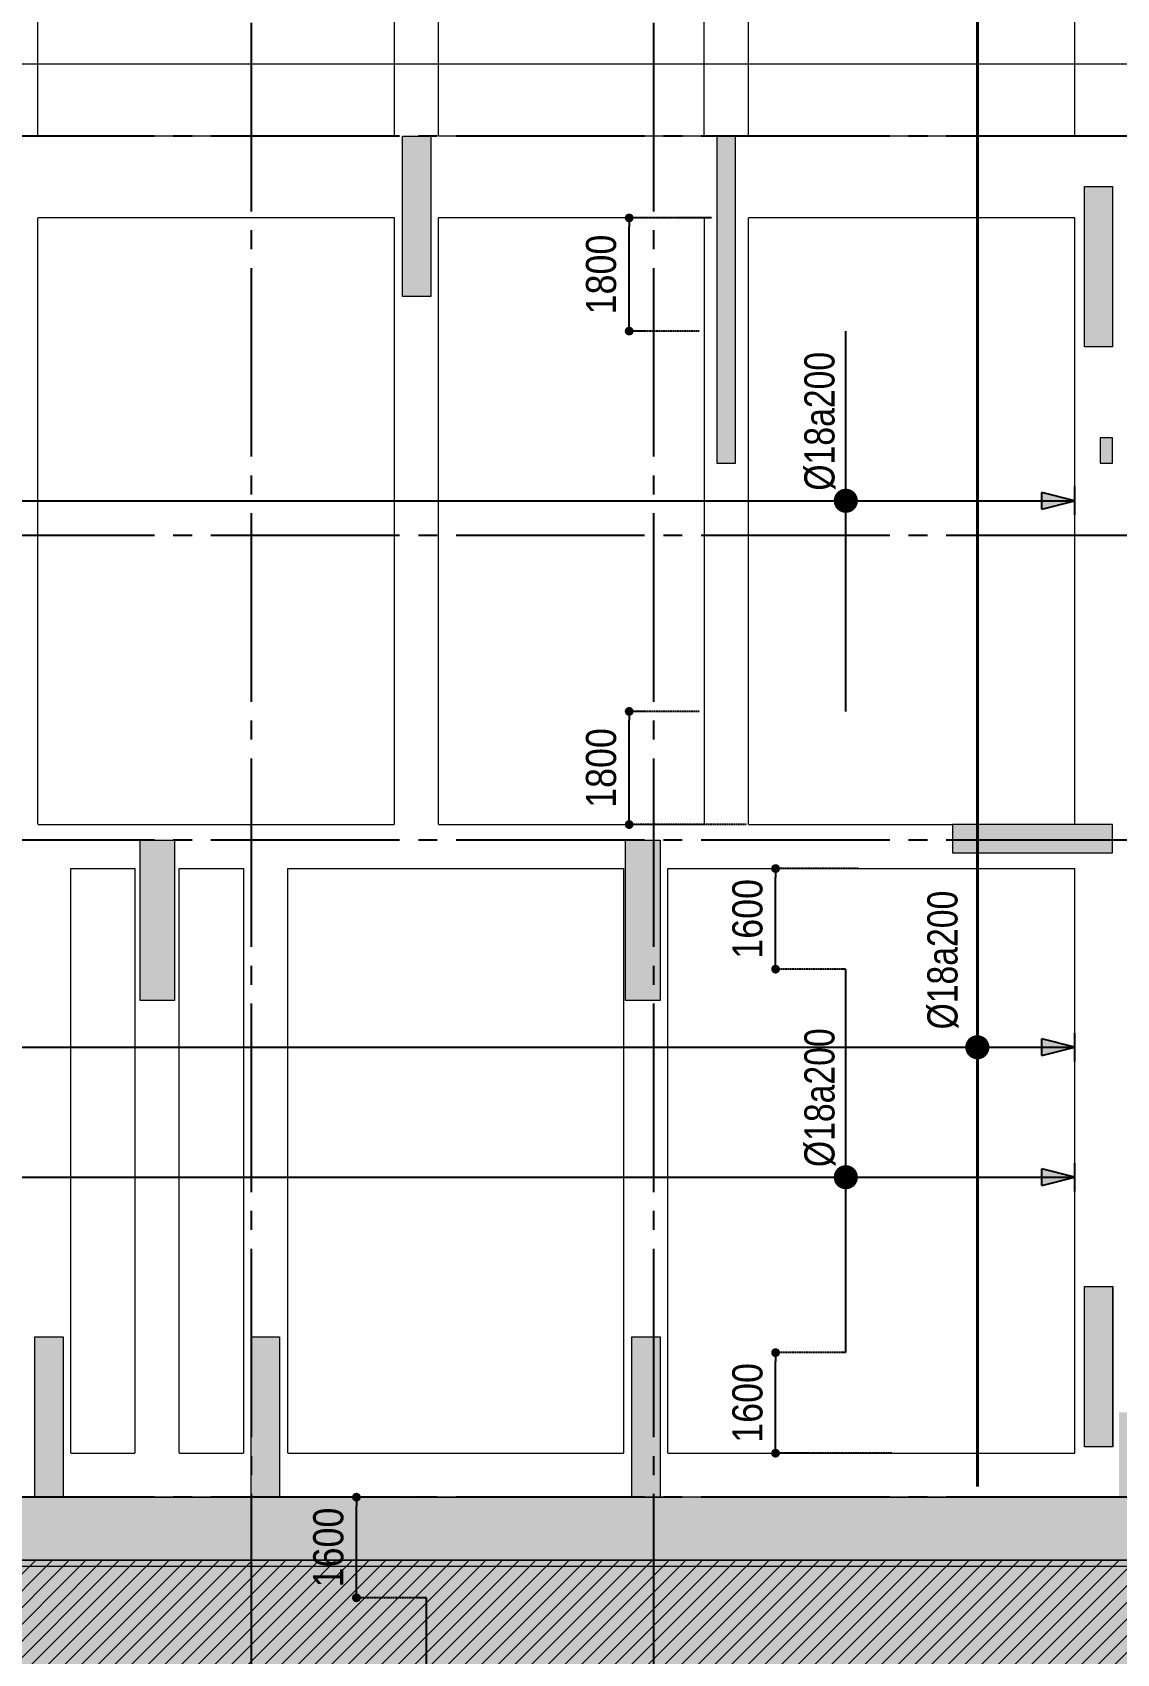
# Model space of a CAD drawing. Header units: millimetres. Extents: x -3819597 to -2591384, y 582389 to 820195.
# Drawn here: x -2731844 to -2714594, y 738094 to 763882 of the extents above; entities that cross this region are included whole.
import ezdxf
from ezdxf.enums import TextEntityAlignment as Align

# ---------------------------------------------------------------- set-up
doc = ezdxf.new("R2010")
doc.units = ezdxf.units.MM
doc.header["$MEASUREMENT"] = 0
for name, pattern in [('CENTER', [2, 1.25, -0.25, 0.25, -0.25]), ('CHG_XX_Damsan_Ham 2$0$CHG_XX_Damsan_Ham 2$0$HIDDEN', [0.375, 0.25, -0.125]), ('CHG_XX_Luoi truc$0$MB_Luoi truc$0$Center101', [13, 10, -1, 1, -1]), ('DOT2', [0.125, 0, -0.125]), ('HIDDEN', [0.375, 0.25, -0.125])]:
    doc.linetypes.add(name, pattern=pattern)
doc.layers.get('0').update_dxf_attribs({"lineweight": 9})
doc.layers.get('Defpoints').update_dxf_attribs({"color": 10, "lineweight": 0})
for name, color, linetype in [('02HN. TEXT B', 1, 'Continuous'), ('08HN. SSS X', 6, 'Continuous'), ('12HN. GRID', 1, 'CENTER'), ("CHG_XX_Damsan_Ham 2$0$CHG_XX_Damsan_Ham 2$0$'S_General_Hatch_8", 8, 'Continuous'), ('CHG_XX_Luoi truc$0$Grid', 34, 'Continuous'), ('CHG_XX_Luoi truc$0$Grid Line', 8, 'CHG_XX_Luoi truc$0$MB_Luoi truc$0$Center101'), ('dim', 51, 'Continuous')]:
    doc.layers.add(name, color=color, linetype=linetype)
doc.layers.add('CHG_XX_Cot_Ham 2$0$NS-Column-H2', color=90, linetype='Continuous', lineweight=13, plot=False)
for name, color, linetype, lineweight in [('CHG_XX_Cot_Ham 2$0$NS-Pier-H2', 150, 'Continuous', 13), ('CHG_XX_Cot_Ham 2$0$NS-Pier-H2 @ 1', 150, 'Continuous', 13), ('CHG_XX_Cot_Ham 2$0$NS-Pier-H2 @ 150', 150, 'Continuous', 13), ("CHG_XX_Damsan_Ham 2$0$CHG_XX_Damsan_Ham 2$0$'S_General_Hidden_1 Thin", 1, 'CHG_XX_Damsan_Ham 2$0$CHG_XX_Damsan_Ham 2$0$HIDDEN', 18), ('CHG_XX_Damsan_Ham 2$0$CHG_XX_Damsan_Ham 2$0$DBAO', 3, 'Continuous', 13), ('CHG_XX_Damsan_Ham 2$0$CHG_XX_Damsan_Ham 2$0$HATCH', 154, 'Continuous', 9), ('CHG_XX_Damsan_Ham 2$0$CHG_XX_Damsan_Ham 2$0$mach ngung thi cong', 6, 'Continuous', 13), ('CHG_XX_Damsan_Ham 2$0$HATCH', 57, 'Continuous', 9), ('CHG_XX_Damsan_Ham 2$0$mach ngung thi cong', 6, 'Continuous', 13), ('thep chay suot', 5, 'HIDDEN', 40)]:
    doc.layers.add(name, color=color, linetype=linetype, lineweight=lineweight)
doc.styles.add('[HN042014]STYLE', font='arial.ttf', dxfattribs={"width": 0.8})
doc.styles.add('CHG_XX_Luoi truc$0$MB_Luoi truc$0$Grid A-F$0$VNI-HelveCB', font='VHELVCB_0.TTF')
doc.styles.add('MB_Luoi truc$0$Arial_C', font='arial.ttf', dxfattribs={"width": 0.85})
doc.dimstyles.new('200', dxfattribs={"dimscale": 200, "dimtxt": 2.4, "dimasz": 0.7, "dimexe": 0.0003, "dimexo": 0, "dimgap": 1, "dimtad": 1, "dimdec": 0, "dimzin": 12, "dimdsep": 46, "dimtxsty": 'MB_Luoi truc$0$Arial_C', "dimblk": 'MB_Luoi truc$0$_Dot', "dimcen": 0.5, "dimclrd": 256, "dimclre": 8, "dimclrt": 1, "dimadec": 0, "dimazin": 0, "dimtfac": 1, "dimtdec": 0, "dimtix": 1, "dimtmove": 2, "dimatfit": 3, "dimldrblk": 'MB_Luoi truc$0$HTT Arrow 30', "dimfxl": 1, "dimtolj": 1, "dimtzin": 0, "dimlwe": -1, "dimarcsym": 0})

# ---------------------------------------------------------------- blocks, each defined once
blk = doc.blocks.new('*U687')
at = {"layer": '12HN. GRID', "linetype": 'Continuous'}
h = blk.add_hatch(color=256, dxfattribs=at)
h.dxf.hatch_style = 1
h.paths.add_polyline_path([(0, -517.5), (44, -341.5), (-44, -341.5)])
for p, q in [((0, 8989.8), (0, -517.5)), ((-44, -341.5), (44, -341.5)), ((-44, -341.5), (0, -517.5)), ((0, -517.5), (44, -341.5)), ((-75, -517.5), (75, -517.5))]:
    blk.add_line(p, q, dxfattribs=at)
at = {"layer": '12HN. GRID', "linetype": 'Continuous', "const_width": 64, "flags": 128}
blk.add_lwpolyline([(-32, 0, 1), (32, 0, 1)], format="xyb", close=True, dxfattribs=at)
at = {"layer": 'thep chay suot', "linetype": 'HIDDEN', "ltscale": 10}
blk.add_line((-2328.1, 0), (8521.7, 0), dxfattribs=at)
at = {"layer": 'thep chay suot', "linetype": 'ByBlock', "ltscale": 0.001}
blk.add_line((-2328.1, 0), (-2328.1, 0), dxfattribs=at)
at = {"layer": '02HN. TEXT B', "linetype": 'ByBlock', "style": '[HN042014]STYLE', "width": 0.8, "flags": 8}
blk.add_attdef('1', text='', height=160, dxfattribs=at).set_placement((94.5, 185.3), align=Align.MIDDLE_LEFT)
blk.add_attdef('0', text='', height=160, dxfattribs=at).set_placement((-351.3, 10.6), align=Align.MIDDLE_CENTER)
at = {"layer": 'Defpoints', "color": 9, "linetype": 'ByBlock', "style": '[HN042014]STYLE', "width": 0.8, "flags": 9}
for tag, p in [('2', (-13477.3, 2775.1)), ('3', (-13477.3, 2370.3)), ('4', (-13477.3, 1965.6)), ('5', (-13477.3, 1575.1))]:
    blk.add_attdef(tag, text='', height=250, dxfattribs=at).set_placement(p, align=Align.MIDDLE_CENTER)
blk = doc.blocks.new('*U199')
at = {"layer": '12HN. GRID', "linetype": 'Continuous'}
h = blk.add_hatch(color=256, dxfattribs=at)
h.dxf.hatch_style = 1
h.paths.add_polyline_path([(-44, 8125.5), (44, 8125.5), (0, 8301.5)])
h = blk.add_hatch(color=256, dxfattribs=at)
h.dxf.hatch_style = 1
h.paths.add_polyline_path([(0, -1215.2), (44, -1039.2), (-44, -1039.2)])
at = {"layer": '08HN. SSS X', "linetype": 'ByBlock', "ltscale": 10}
for p, q in [((-930, 0), (1103.3, 0)), ((-930, 0), (-930, 0)), ((1103.3, 0), (1103.3, 0))]:
    blk.add_line(p, q, dxfattribs=at)
at = {"layer": '12HN. GRID', "linetype": 'Continuous'}
for p, q in [((-75, 8301.5), (75, 8301.5)), ((-44, 8125.5), (0, 8301.5)), ((0, 8301.5), (0, -1215.2)), ((0, 8301.5), (44, 8125.5)), ((-44, 8125.5), (44, 8125.5)), ((-44, -1039.2), (44, -1039.2)), ((-44, -1039.2), (0, -1215.2)), ((0, -1215.2), (44, -1039.2)), ((-75, -1215.2), (75, -1215.2))]:
    blk.add_line(p, q, dxfattribs=at)
at = {"layer": '12HN. GRID', "linetype": 'Continuous', "const_width": 64, "flags": 128}
blk.add_lwpolyline([(-32, 0, 1), (32, 0, 1)], format="xyb", close=True, dxfattribs=at)
at = {"layer": '02HN. TEXT B', "linetype": 'ByBlock', "style": '[HN042014]STYLE', "width": 0.8, "flags": 8}
blk.add_attdef('1', text='', height=160, dxfattribs=at).set_placement((53.8, 140), align=Align.MIDDLE_LEFT)
blk.add_attdef('0', text='', height=160, dxfattribs=at).set_placement((1102.5, 160), align=Align.MIDDLE_CENTER)
at = {"layer": 'Defpoints', "color": 9, "linetype": 'ByBlock', "style": '[HN042014]STYLE', "width": 0.8, "flags": 9}
for tag, p in [('2', (1889.8, 2422.8)), ('3', (1889.8, 2018)), ('4', (1889.8, 1613.3)), ('5', (1889.8, 1222.8))]:
    blk.add_attdef(tag, text='', height=250, dxfattribs=at).set_placement(p, align=Align.MIDDLE_CENTER)
blk = doc.blocks.new('MB_Luoi truc$0$_Dot')
at = {"color": 0, "linetype": 'ByBlock', "lineweight": -2}
blk.add_line((-0.5, 0), (-1, 0), dxfattribs=at)
at = {"color": 0, "linetype": 'ByBlock', "const_width": 0.5}
blk.add_lwpolyline([(-0.25, 0, 1), (0.25, 0, 1)], format="xyb", close=True, dxfattribs=at)
blk = doc.blocks.new('*D197')
at = {"layer": 'Defpoints', "color": 0, "transparency": 16777216}
for p in [(-2720020, 742881), (-2718902, 742881), (-2718157, 741281)]:
    blk.add_point(p, dxfattribs=at)
at = {"layer": 'dim', "color": 8, "linetype": 'DOT2', "transparency": 16777216}
for p, q in [((-2718902, 742881), (-2720020, 742881)), ((-2718157, 741281), (-2720020, 741281))]:
    blk.add_line(p, q, dxfattribs=at)
at = {"layer": 'dim', "lineweight": -2, "transparency": 16777216}
blk.add_line((-2720020, 741421), (-2720020, 742741), dxfattribs=at)
at = {"layer": 'dim', "lineweight": -2, "transparency": 16777216, "xscale": 140, "yscale": 140, "zscale": 140}
for p, rotation in [((-2720020, 742881), 90), ((-2720020, 741281), 270)]:
    blk.add_blockref('MB_Luoi truc$0$_Dot', p, dxfattribs=dict(at, rotation=rotation))
at = {"layer": 'dim', "color": 1, "transparency": 16777216, "insert": (-2720465, 742081), "char_height": 480, "attachment_point": 5, "rotation": 90, "style": 'MB_Luoi truc$0$Arial_C'}
blk.add_mtext('\\A1;1600', dxfattribs=at)
blk = doc.blocks.new('MB_Luoi truc$0$HTT Arrow 30')
blk.add_hatch(color=256).paths.add_polyline_path([(-2.5, 0.375), (-2.5, -0.375), (0, 0)])
at = {"color": 0, "linetype": 'ByBlock', "lineweight": -2}
for p, q in [((0, 0), (-2.5, 0.375)), ((-2.5, -0.375), (-2.5, 0.375)), ((0, 0), (-2.5, -0.375))]:
    blk.add_line(p, q, dxfattribs=at)
blk = doc.blocks.new('*D198')
at = {"layer": 'Defpoints', "color": 0, "transparency": 16777216}
for p in [(-2720020, 750581), (-2718703, 750581), (-2718902, 748981)]:
    blk.add_point(p, dxfattribs=at)
at = {"layer": 'dim', "color": 8, "linetype": 'DOT2', "transparency": 16777216}
for p, q in [((-2718703, 750581), (-2720020, 750581)), ((-2718902, 748981), (-2720020, 748981))]:
    blk.add_line(p, q, dxfattribs=at)
at = {"layer": 'dim', "lineweight": -2, "transparency": 16777216}
blk.add_line((-2720020, 749121), (-2720020, 750441), dxfattribs=at)
at = {"layer": 'dim', "lineweight": -2, "transparency": 16777216, "xscale": 140, "yscale": 140, "zscale": 140}
for p, rotation in [((-2720020, 750581), 90), ((-2720020, 748981), 270)]:
    blk.add_blockref('MB_Luoi truc$0$_Dot', p, dxfattribs=dict(at, rotation=rotation))
at = {"layer": 'dim', "color": 1, "transparency": 16777216, "insert": (-2720465, 749781), "char_height": 480, "attachment_point": 5, "rotation": 90, "style": 'MB_Luoi truc$0$Arial_C'}
blk.add_mtext('\\A1;1600', dxfattribs=at)
blk = doc.blocks.new('*U202')
at = {"layer": '12HN. GRID', "linetype": 'Continuous'}
h = blk.add_hatch(color=256, dxfattribs=at)
h.dxf.hatch_style = 1
h.paths.add_polyline_path([(-44, 11375.5), (44, 11375.5), (0, 11551.5)])
h = blk.add_hatch(color=256, dxfattribs=at)
h.dxf.hatch_style = 1
h.paths.add_polyline_path([(0, -1215.2), (44, -1039.2), (-44, -1039.2)])
at = {"layer": '08HN. SSS X', "linetype": 'ByBlock', "ltscale": 10}
for p, q in [((-1116.8, 0), (899.9, 0)), ((-1116.8, 0), (-1116.8, 0)), ((899.9, 0), (899.9, 0))]:
    blk.add_line(p, q, dxfattribs=at)
at = {"layer": '12HN. GRID', "linetype": 'Continuous'}
for p, q in [((-75, 11551.5), (75, 11551.5)), ((-44, 11375.5), (0, 11551.5)), ((0, 11551.5), (0, -1215.2)), ((0, 11551.5), (44, 11375.5)), ((-44, 11375.5), (44, 11375.5)), ((-44, -1039.2), (44, -1039.2)), ((-44, -1039.2), (0, -1215.2)), ((0, -1215.2), (44, -1039.2)), ((-75, -1215.2), (75, -1215.2))]:
    blk.add_line(p, q, dxfattribs=at)
at = {"layer": '12HN. GRID', "linetype": 'Continuous', "const_width": 64, "flags": 128}
blk.add_lwpolyline([(-32, 0, 1), (32, 0, 1)], format="xyb", close=True, dxfattribs=at)
at = {"layer": '02HN. TEXT B', "linetype": 'ByBlock', "style": '[HN042014]STYLE', "width": 0.8, "flags": 8}
blk.add_attdef('1', text='', height=160, dxfattribs=at).set_placement((53.8, 140), align=Align.MIDDLE_LEFT)
blk.add_attdef('0', text='', height=160, dxfattribs=at).set_placement((1102.5, 160), align=Align.MIDDLE_CENTER)
at = {"layer": 'Defpoints', "color": 9, "linetype": 'ByBlock', "style": '[HN042014]STYLE', "width": 0.8, "flags": 9}
for tag, p in [('2', (1889.8, 2422.8)), ('3', (1889.8, 2018)), ('4', (1889.8, 1613.3)), ('5', (1889.8, 1222.8))]:
    blk.add_attdef(tag, text='', height=250, dxfattribs=at).set_placement(p, align=Align.MIDDLE_CENTER)
blk = doc.blocks.new('*D200')
at = {"layer": 'Defpoints', "color": 0, "transparency": 16777216}
for p in [(-2722349, 753081), (-2721231, 753081), (-2720485, 751281)]:
    blk.add_point(p, dxfattribs=at)
at = {"layer": 'dim', "color": 8, "linetype": 'DOT2', "transparency": 16777216}
for p, q in [((-2721231, 753081), (-2722349, 753081)), ((-2720485, 751281), (-2722349, 751281))]:
    blk.add_line(p, q, dxfattribs=at)
at = {"layer": 'dim', "lineweight": -2, "transparency": 16777216}
blk.add_line((-2722349, 751421), (-2722349, 752941), dxfattribs=at)
at = {"layer": 'dim', "lineweight": -2, "transparency": 16777216, "xscale": 140, "yscale": 140, "zscale": 140}
for p, rotation in [((-2722349, 753081), 90), ((-2722349, 751281), 270)]:
    blk.add_blockref('MB_Luoi truc$0$_Dot', p, dxfattribs=dict(at, rotation=rotation))
at = {"layer": 'dim', "color": 1, "transparency": 16777216, "insert": (-2722794, 752181), "char_height": 480, "attachment_point": 5, "rotation": 90, "style": 'MB_Luoi truc$0$Arial_C'}
blk.add_mtext('\\A1;1800', dxfattribs=at)
blk = doc.blocks.new('*D201')
at = {"layer": 'Defpoints', "color": 0, "transparency": 16777216}
for p in [(-2722349, 760931), (-2721031, 760931), (-2721231, 759131)]:
    blk.add_point(p, dxfattribs=at)
at = {"layer": 'dim', "color": 8, "linetype": 'DOT2', "transparency": 16777216}
for p, q in [((-2721031, 760931), (-2722349, 760931)), ((-2721231, 759131), (-2722349, 759131))]:
    blk.add_line(p, q, dxfattribs=at)
at = {"layer": 'dim', "lineweight": -2, "transparency": 16777216}
blk.add_line((-2722349, 759271), (-2722349, 760791), dxfattribs=at)
at = {"layer": 'dim', "lineweight": -2, "transparency": 16777216, "xscale": 140, "yscale": 140, "zscale": 140}
for p, rotation in [((-2722349, 760931), 90), ((-2722349, 759131), 270)]:
    blk.add_blockref('MB_Luoi truc$0$_Dot', p, dxfattribs=dict(at, rotation=rotation))
at = {"layer": 'dim', "color": 1, "transparency": 16777216, "insert": (-2722794, 760031), "char_height": 480, "attachment_point": 5, "rotation": 90, "style": 'MB_Luoi truc$0$Arial_C'}
blk.add_mtext('\\A1;1800', dxfattribs=at)
blk = doc.blocks.new('*U745')
at = {"layer": '08HN. SSS X', "linetype": 'ByBlock', "ltscale": 10}
for p in [(-411.8, 0), (3204.9, 0)]:
    blk.add_line(p, (3204.9, 0), dxfattribs=at)
at = {"layer": '02HN. TEXT B', "linetype": 'ByBlock', "style": '[HN042014]STYLE', "width": 0.8, "flags": 8}
blk.add_attdef('1', text='', height=160, dxfattribs=at).set_placement((53.8, 140), align=Align.MIDDLE_LEFT)
blk.add_attdef('0', text='', height=160, dxfattribs=at).set_placement((1102.5, 160), align=Align.MIDDLE_CENTER)
at = {"layer": 'Defpoints', "color": 9, "linetype": 'ByBlock', "style": '[HN042014]STYLE', "width": 0.8, "flags": 9}
for tag, p in [('2', (2066.4, 2422.8)), ('3', (2066.4, 2018)), ('4', (2066.4, 1613.3)), ('5', (2066.4, 1222.8))]:
    blk.add_attdef(tag, text='', height=250, dxfattribs=at).set_placement(p, align=Align.MIDDLE_CENTER)
blk = doc.blocks.new('*D744')
at = {"layer": 'Defpoints', "color": 0, "transparency": 16777216}
for p in [(-2726689, 740581), (-2725575, 740581), (-2725575, 738981)]:
    blk.add_point(p, dxfattribs=at)
at = {"layer": 'dim', "color": 8, "linetype": 'DOT2', "transparency": 16777216}
for p, q in [((-2725575, 740581), (-2726689, 740581)), ((-2725575, 738981), (-2726689, 738981))]:
    blk.add_line(p, q, dxfattribs=at)
at = {"layer": 'dim', "lineweight": -2, "transparency": 16777216}
blk.add_line((-2726689, 739121), (-2726689, 740441), dxfattribs=at)
at = {"layer": 'dim', "lineweight": -2, "transparency": 16777216, "xscale": 140, "yscale": 140, "zscale": 140}
for p, rotation in [((-2726689, 740581), 90), ((-2726689, 738981), 270)]:
    blk.add_blockref('MB_Luoi truc$0$_Dot', p, dxfattribs=dict(at, rotation=rotation))
at = {"layer": 'dim', "color": 1, "transparency": 16777216, "insert": (-2727134, 739781), "char_height": 480, "attachment_point": 5, "rotation": 90, "style": 'MB_Luoi truc$0$Arial_C'}
blk.add_mtext('\\A1;1600', dxfattribs=at)
blk = doc.blocks.new('*U1035')
at = {"layer": 'CHG_XX_Cot_Ham 2$0$NS-Pier-H2 @ 1'}
h = blk.add_hatch(color=256, dxfattribs=at)
h.dxf.hatch_style = 1
h.paths.add_polyline_path([(450, 0), (0, 0), (0, -2550), (450, -2550)])
at = {"layer": 'CHG_XX_Cot_Ham 2$0$NS-Pier-H2 @ 150'}
h = blk.add_hatch(color=256, dxfattribs=at)
h.dxf.hatch_style = 1
h.paths.add_polyline_path([(450, 0), (0, 0), (0, -2550), (450, -2550)])
blk = doc.blocks.new('CHG_XX_Cot_Ham 2$0$Block A_C450x2250')
at = {"layer": 'CHG_XX_Cot_Ham 2$0$NS-Pier-H2'}
blk.add_lwpolyline([(450, -2550), (0, -2550), (0, 0), (450, 0)], close=True, dxfattribs=at)
blk.add_blockref('*U1035', (0, 0), dxfattribs=at)
blk = doc.blocks.new('*U1038')
at = {"layer": 'CHG_XX_Cot_Ham 2$0$NS-Pier-H2 @ 1'}
h = blk.add_hatch(color=256, dxfattribs=at)
h.dxf.hatch_style = 1
h.paths.add_polyline_path([(550, 0), (0, 0), (0, -2550), (550, -2550)])
at = {"layer": 'CHG_XX_Cot_Ham 2$0$NS-Pier-H2 @ 150'}
h = blk.add_hatch(color=256, dxfattribs=at)
h.dxf.hatch_style = 1
h.paths.add_polyline_path([(550, 0), (0, 0), (0, -2550), (550, -2550)])
blk = doc.blocks.new('CHG_XX_Cot_Ham 2$0$550x2550')
at = {"layer": 'CHG_XX_Cot_Ham 2$0$NS-Pier-H2'}
blk.add_lwpolyline([(550, -2550), (0, -2550), (0, 0), (550, 0)], close=True, dxfattribs=at)
blk.add_blockref('*U1038', (0, 0), dxfattribs=at)
blk = doc.blocks.new('*U1029')
at = {"layer": 'CHG_XX_Luoi truc$0$Grid Line'}
blk.add_line((0, 0), (0, 608), dxfattribs=at)
at = {"layer": 'CHG_XX_Luoi truc$0$Grid', "lineweight": -2, "style": 'CHG_XX_Luoi truc$0$MB_Luoi truc$0$Grid A-F$0$VNI-HelveCB'}
for tag, p in [('GRIDSUB', (0, 617)), ('GRID', (0, -9))]:
    blk.add_attdef(tag, text='', height=5, dxfattribs=at).set_placement(p, align=Align.MIDDLE)
blk = doc.blocks.new('*U1031')
at = {"layer": 'CHG_XX_Luoi truc$0$Grid Line'}
blk.add_line((0, 0), (0, 438), dxfattribs=at)
at = {"layer": 'CHG_XX_Luoi truc$0$Grid', "lineweight": -2, "style": 'CHG_XX_Luoi truc$0$MB_Luoi truc$0$Grid A-F$0$VNI-HelveCB'}
for tag, p in [('GRIDSUB', (0, 447)), ('GRID', (0, -9))]:
    blk.add_attdef(tag, text='', height=5, dxfattribs=at).set_placement(p, align=Align.MIDDLE)
blk = doc.blocks.new('CHG_XX_Luoi truc')
at = {"layer": 'CHG_XX_Luoi truc$0$Grid', "xscale": 300, "yscale": 300, "zscale": 300}
for p in [(38150, -12747), (44550, -12747)]:
    blk.add_blockref('*U1029', p, dxfattribs=at)
at = {"layer": 'CHG_XX_Luoi truc$0$Grid', "xscale": 300.0000000000013, "yscale": 300.0000000000013, "zscale": 300.0000000000013, "rotation": 90}
for p in [(110703, 152250), (110703, 145900), (110703, 141050), (110703, 130600)]:
    blk.add_blockref('*U1031', p, dxfattribs=at)
blk = doc.blocks.new('CHG_XX_Cot_Ham 2')
at = {"layer": 'CHG_XX_Cot_Ham 2$0$NS-Column-H2'}
h = blk.add_hatch(color=256, dxfattribs=at)
h.dxf.hatch_style = 1
h.paths.add_polyline_path([(51650, 147050), (51850, 147050), (51850, 147450), (51650, 147450)])
at = {"layer": 'CHG_XX_Cot_Ham 2$0$NS-Pier-H2'}
h = blk.add_hatch(color=256, dxfattribs=at)
h.dxf.hatch_style = 1
h.paths.add_polyline_path([(99639.2, 163400), (-10900, 163400), (-10900, 85450), (-300, 85450), (-300, 84050), (32350, 84050), (32350, -9000), (103575.5, -9000), (106050, -6022), (106050, 158254.3)])
h.paths.add_polyline_path([(99533.7, 163100), (105750, 158110.4), (105750, 90450), (105650, 90450), (105750, 90450), (105750, 13850), (105750, 13722.3), (105750, -5913.6), (103434.7, -8700), (93599.8, -8700), (93299.8, -8700), (32650, -8700), (32650, 84350), (0, 84350), (0, 85750), (-10600, 85750), (-10600, 163100), (93600, 163100)], flags=16)
h = blk.add_hatch(color=256, dxfattribs=at)
h.dxf.hatch_style = 1
h.paths.add_polyline_path([(45850, 152250), (45550, 152250), (45550, 147050), (45850, 147050)])
at = {"layer": 'CHG_XX_Cot_Ham 2$0$NS-Column-H2'}
blk.add_lwpolyline([(51650, 147050), (51850, 147050), (51850, 147450), (51650, 147450)], close=True, dxfattribs=at)
at = {"layer": 'CHG_XX_Cot_Ham 2$0$NS-Pier-H2'}
blk.add_lwpolyline([(45850, 152250), (45550, 152250), (45550, 147050), (45850, 147050)], close=True, dxfattribs=at)
for name, p in [('CHG_XX_Luoi truc', (0, 0)), ('CHG_XX_Cot_Ham 2$0$Block A_C450x2250', (40550, 152250)), ('CHG_XX_Cot_Ham 2$0$Block A_C450x2250', (51400, 151450)), ('CHG_XX_Cot_Ham 2$0$Block A_C450x2250', (51400, 133950)), ('CHG_XX_Cot_Ham 2$0$Block A_C450x2250', (51401.5, 133950)), ('CHG_XX_Cot_Ham 2$0$Block A_C450x2250', (34700, 133150)), ('CHG_XX_Cot_Ham 2$0$Block A_C450x2250', (34701.5, 133150)), ('CHG_XX_Cot_Ham 2$0$Block A_C450x2250', (38141.5, 133150)), ('CHG_XX_Cot_Ham 2$0$Block A_C450x2250', (44200, 133150)), ('CHG_XX_Cot_Ham 2$0$Block A_C450x2250', (44201.5, 133150))]:
    blk.add_blockref(name, p, dxfattribs=at)
at = {"layer": 'CHG_XX_Cot_Ham 2$0$NS-Pier-H2', "xscale": -1, "rotation": 90}
blk.add_blockref('CHG_XX_Cot_Ham 2$0$Block A_C450x2250', (49299.8, 141300), dxfattribs=at)
at = {"layer": 'Defpoints'}
for p in [(36375, 141050), (44100, 141050)]:
    blk.add_blockref('CHG_XX_Cot_Ham 2$0$550x2550', p, dxfattribs=at)
blk = doc.blocks.new('CHG_XX_Damsan_Ham 2', base_point=(3089256, -609981))
at = {"layer": "CHG_XX_Damsan_Ham 2$0$CHG_XX_Damsan_Ham 2$0$'S_General_Hatch_8"}
h = blk.add_hatch(dxfattribs=at)
h.set_pattern_fill('CROSS', color=256, scale=2000)
edge = h.paths.add_edge_path()
edge.add_line((76750, 42625), (76750, 65250))
edge.add_line((76750, 65250), (76750, 65850))
edge.add_line((76750, 65850), (77900, 65850))
edge.add_line((77900, 65850), (77900, 89350))
edge.add_line((77900, 89350), (76850, 89350))
edge.add_line((76850, 89350), (76850, 90650))
edge.add_line((76850, 90650), (76852, 131950))
edge.add_line((76852, 131950), (51950, 131950))
edge.add_line((51950, 131950), (51950, 130600))
edge.add_line((51950, 130600), (22700, 130600))
edge.add_line((22700, 130600), (22700, 84050))
edge.add_line((22700, 84050), (32350, 84050))
edge.add_line((32350, 84050), (32350, 22700))
edge.add_line((32350, 22700), (76500, 22700))
edge.add_line((76500, 22700), (76500, 23518))
edge.add_line((76500, 23518), (76750, 23518))
edge.add_line((76750, 23518), (76750, 42625))
edge.add_line((76750, 42625), (76750, 43198))
at = {"layer": 'CHG_XX_Damsan_Ham 2$0$CHG_XX_Damsan_Ham 2$0$HATCH'}
h = blk.add_hatch(dxfattribs=at)
h.set_pattern_fill('ANSI31', color=256, scale=1500)
h.set_pattern_definition([(45, (-2702289.21, 609981.01), (-132.582521, 132.582521), [])])
h.paths.add_polyline_path([(32350, 25700), (73852, 25700), (73852, 127600), (25700, 127600), (25700, 84350), (23700, 84350), (23700, 129600), (75851, 129600), (75851, 23700), (32350, 23700)])
at = {"layer": "CHG_XX_Damsan_Ham 2$0$CHG_XX_Damsan_Ham 2$0$'S_General_Hidden_1 Thin", "ltscale": 10}
for p, q in [((34748, 152250), (34748, 163100)), ((40425, 152250), (40425, 163100)), ((41125, 152250), (41125, 163100)), ((45350, 152250), (45350, 163100)), ((46050, 163100), (46050, 152250)), ((51250, 152250), (51250, 163100)), ((40421, 152250), (34748, 152250)), ((40421, 152250), (34748, 152250)), ((45350, 152250), (41125, 152250)), ((45425, 152250), (45425, 152250)), ((51250, 152250), (46050, 152250)), ((46125, 152250), (46125, 152250)), ((51250, 152250), (46125, 152250)), ((34748, 141300), (34748, 150950)), ((40421, 150950), (34748, 150950)), ((40425, 141300), (40425, 150950)), ((41125, 141300), (41125, 150950)), ((45350, 150950), (41125, 150950)), ((45350, 150950), (45350, 141300)), ((46050, 150950), (46050, 141300)), ((51250, 150950), (46050, 150950)), ((51250, 141300), (51250, 150950)), ((34748, 141300), (40425, 141300)), ((41125, 141300), (45350, 141300)), ((46050, 141300), (49300, 141300)), ((35275, 140600), (36300, 140600)), ((35275, 131300), (35275, 140600)), ((36300, 131300), (36300, 140600)), ((37000, 140600), (38025, 140600)), ((37000, 131300), (37000, 140600)), ((38025, 131300), (38025, 140600)), ((38725, 140600), (44075, 140600)), ((38725, 131300), (38725, 140600)), ((44075, 131300), (44075, 140600)), ((44775, 140600), (51250, 140600)), ((44775, 131300), (44775, 140600)), ((51250, 131300), (51250, 140600)), ((35275, 131300), (36300, 131300)), ((37000, 131300), (38025, 131300)), ((38725, 131300), (44075, 131300)), ((44775, 131300), (51250, 131300)), ((51950, 130600), (22700, 130600)), ((29450, 130600), (37950, 130600)), ((38650, 130600), (44750, 130600)), ((45450, 130600), (51250, 130600))]:
    blk.add_line(p, q, dxfattribs=at)
at = {"layer": 'CHG_XX_Damsan_Ham 2$0$CHG_XX_Damsan_Ham 2$0$HATCH'}
blk.add_lwpolyline([(32350, 25700), (73852, 25700), (73852, 127600), (25700, 127600), (25700, 84350), (23700, 84350), (23700, 129600), (75851, 129600), (75851, 23700), (32350, 23700), (32350, 25700)], dxfattribs=at)
at = {"layer": 'CHG_XX_Damsan_Ham 2$0$CHG_XX_Damsan_Ham 2$0$mach ngung thi cong'}
blk.add_lwpolyline([(23700, 90148), (-100, 90150), (-100, 153400), (99650, 153400), (99650, 71950), (75851, 71950), (75851, 88800), (75851, 88800), (75851, 129600), (23700, 129600)], close=True, dxfattribs=at)
at = {"layer": 'CHG_XX_Damsan_Ham 2$0$mach ngung thi cong'}
blk.add_lwpolyline([(23900, 90148), (-100, 90150), (-100, 153400), (99650, 153400), (99650, 71950), (75549, 71950), (75549, 88800), (75549, 88800), (75549, 129500), (23900, 129500)], close=True, dxfattribs=at)
at = {"layer": 'CHG_XX_Damsan_Ham 2$0$CHG_XX_Damsan_Ham 2$0$DBAO'}
blk.add_blockref('CHG_XX_Cot_Ham 2', (0, 0), dxfattribs=at)
at = {"layer": 'CHG_XX_Damsan_Ham 2$0$HATCH'}
blk.add_blockref('CHG_XX_Cot_Ham 2', (0, 0), dxfattribs=at)

msp = doc.modelspace()

# ---------------------------------------------------------------- block references
at = {"layer": '08HN. SSS X', "linetype": 'Continuous'}
ref = msp.add_blockref('*U202', (-2718902.3, 756431.4), dxfattribs=dict(at, xscale=3, yscale=3, zscale=3, rotation=90))
ref.add_attrib('1', '%%c18a200', dxfattribs={"layer": '02HN. TEXT B', "linetype": 'ByBlock', "height": 480, "rotation": 90, "style": '[HN042014]STYLE', "width": 0.8}).set_placement((-2719322.3, 756592.7), align=Align.MIDDLE_LEFT)
ref = msp.add_blockref('*U199', (-2718902.3, 745671.2), dxfattribs=dict(at, xscale=3, yscale=3, zscale=3, rotation=90))
ref.add_attrib('1', '%%c18a200', dxfattribs={"layer": '02HN. TEXT B', "linetype": 'ByBlock', "height": 480, "rotation": 90, "style": '[HN042014]STYLE', "width": 0.8}).set_placement((-2719322.3, 745832.4), align=Align.MIDDLE_LEFT)
at = {"layer": '08HN. SSS X', "linetype": 'Continuous', "xscale": 3, "yscale": 3, "zscale": 3, "rotation": 90}
msp.add_blockref('*U745', (-2725574.9, 729366.5), dxfattribs=at)
at = {"layer": 'dim'}
msp.add_blockref('CHG_XX_Damsan_Ham 2', (322749.3, 0), dxfattribs=at)
at = {"layer": 'thep chay suot'}
ref = msp.add_blockref('*U687', (-2716809.2, 747738), dxfattribs=dict(at, xscale=3, yscale=3, zscale=3, rotation=90))
ref.add_attrib('1', '%%c18a200', dxfattribs={"layer": '02HN. TEXT B', "linetype": 'ByBlock', "height": 480, "rotation": 90, "style": '[HN042014]STYLE', "width": 0.8}).set_placement((-2717365.1, 748021.5), align=Align.MIDDLE_LEFT)

# ---------------------------------------------------------------- dimensions: what is measured, and where the dimension line sits
at = {"layer": 'dim'}
for base, p1, p2, picture, middle in [((-2722349, 760931), (-2721231, 759131.2), (-2721031.2, 760931), '*D201', (-2722794, 760031.1)), ((-2722349, 753081.1), (-2720485.4, 751281), (-2721231, 753081.1), '*D200', (-2722794, 752181.1)), ((-2720020.3, 750581), (-2718902.3, 748981.2), (-2718702.5, 750581), '*D198', (-2720465.3, 749781.1)), ((-2720020.3, 742881.1), (-2718156.7, 741281), (-2718902.3, 742881.1), '*D197', (-2720465.3, 742081.1)), ((-2726689.2, 740581), (-2725574.9, 738981.2), (-2725574.9, 740581), '*D744', (-2727134.2, 739781.1))]:
    dim = msp.add_linear_dim(base=base, p1=p1, p2=p2, angle=90, dimstyle='200', dxfattribs=at)
    dim.commit()
    dim.dimension.update_dxf_attribs({"geometry": picture, "text_midpoint": middle})

doc.saveas('drawing.dxf')
